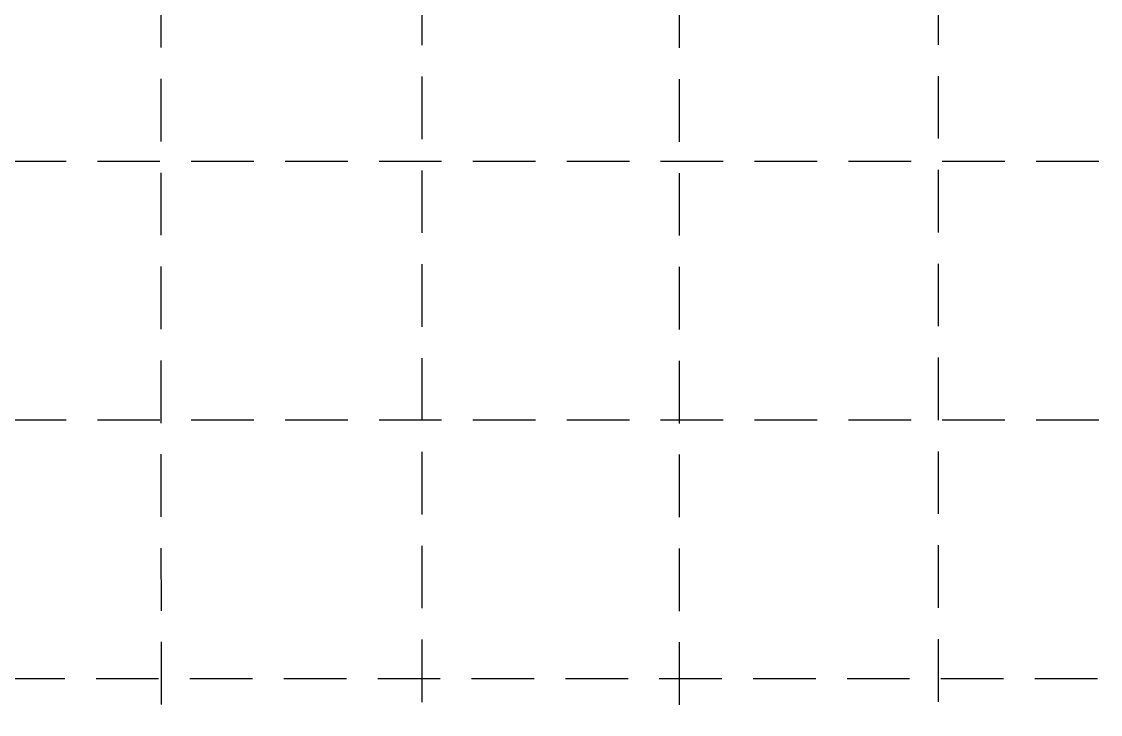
# Model space of a CAD drawing. Header units: inches. Extents: x -105549 to 5741, y -35602 to 5776.
# Drawn here: x 5370 to 5531.7, y 3599.1 to 3702.9 of the extents above; entities that cross this region are included whole.
import ezdxf

# ---------------------------------------------------------------- set-up
doc = ezdxf.new("R2010")
doc.units = ezdxf.units.IN
doc.header["$LTSCALE"] = 30
doc.header["$MEASUREMENT"] = 0
doc.linetypes.add('HIDDEN', pattern=[0.375, 0.25, -0.125])
doc.layers.add('GRID', color=254, linetype='HIDDEN')

msp = doc.modelspace()

# ---------------------------------------------------------------- linework, layer by layer
at = {"layer": 'GRID', "color": 253, "linetype": 'HIDDEN', "ltscale": 1.25}
for p, q in [((5430.08, 3488.47), (5429.78, 5736.28)), ((5468.61, 3488.06), (5468.53, 5736.28)), ((5507.39, 3488.54), (5507.27, 5736.28)), ((5390.99, 3488.11), (5390.87, 5735.41)), ((4228.28, 3682.02), (5700.43, 3682.02)), ((4228.28, 3643.28), (5700.43, 3643.28)), ((4228.08, 3604.57), (5699.2, 3604.49))]:
    msp.add_line(p, q, dxfattribs=at)

doc.saveas('drawing.dxf')
